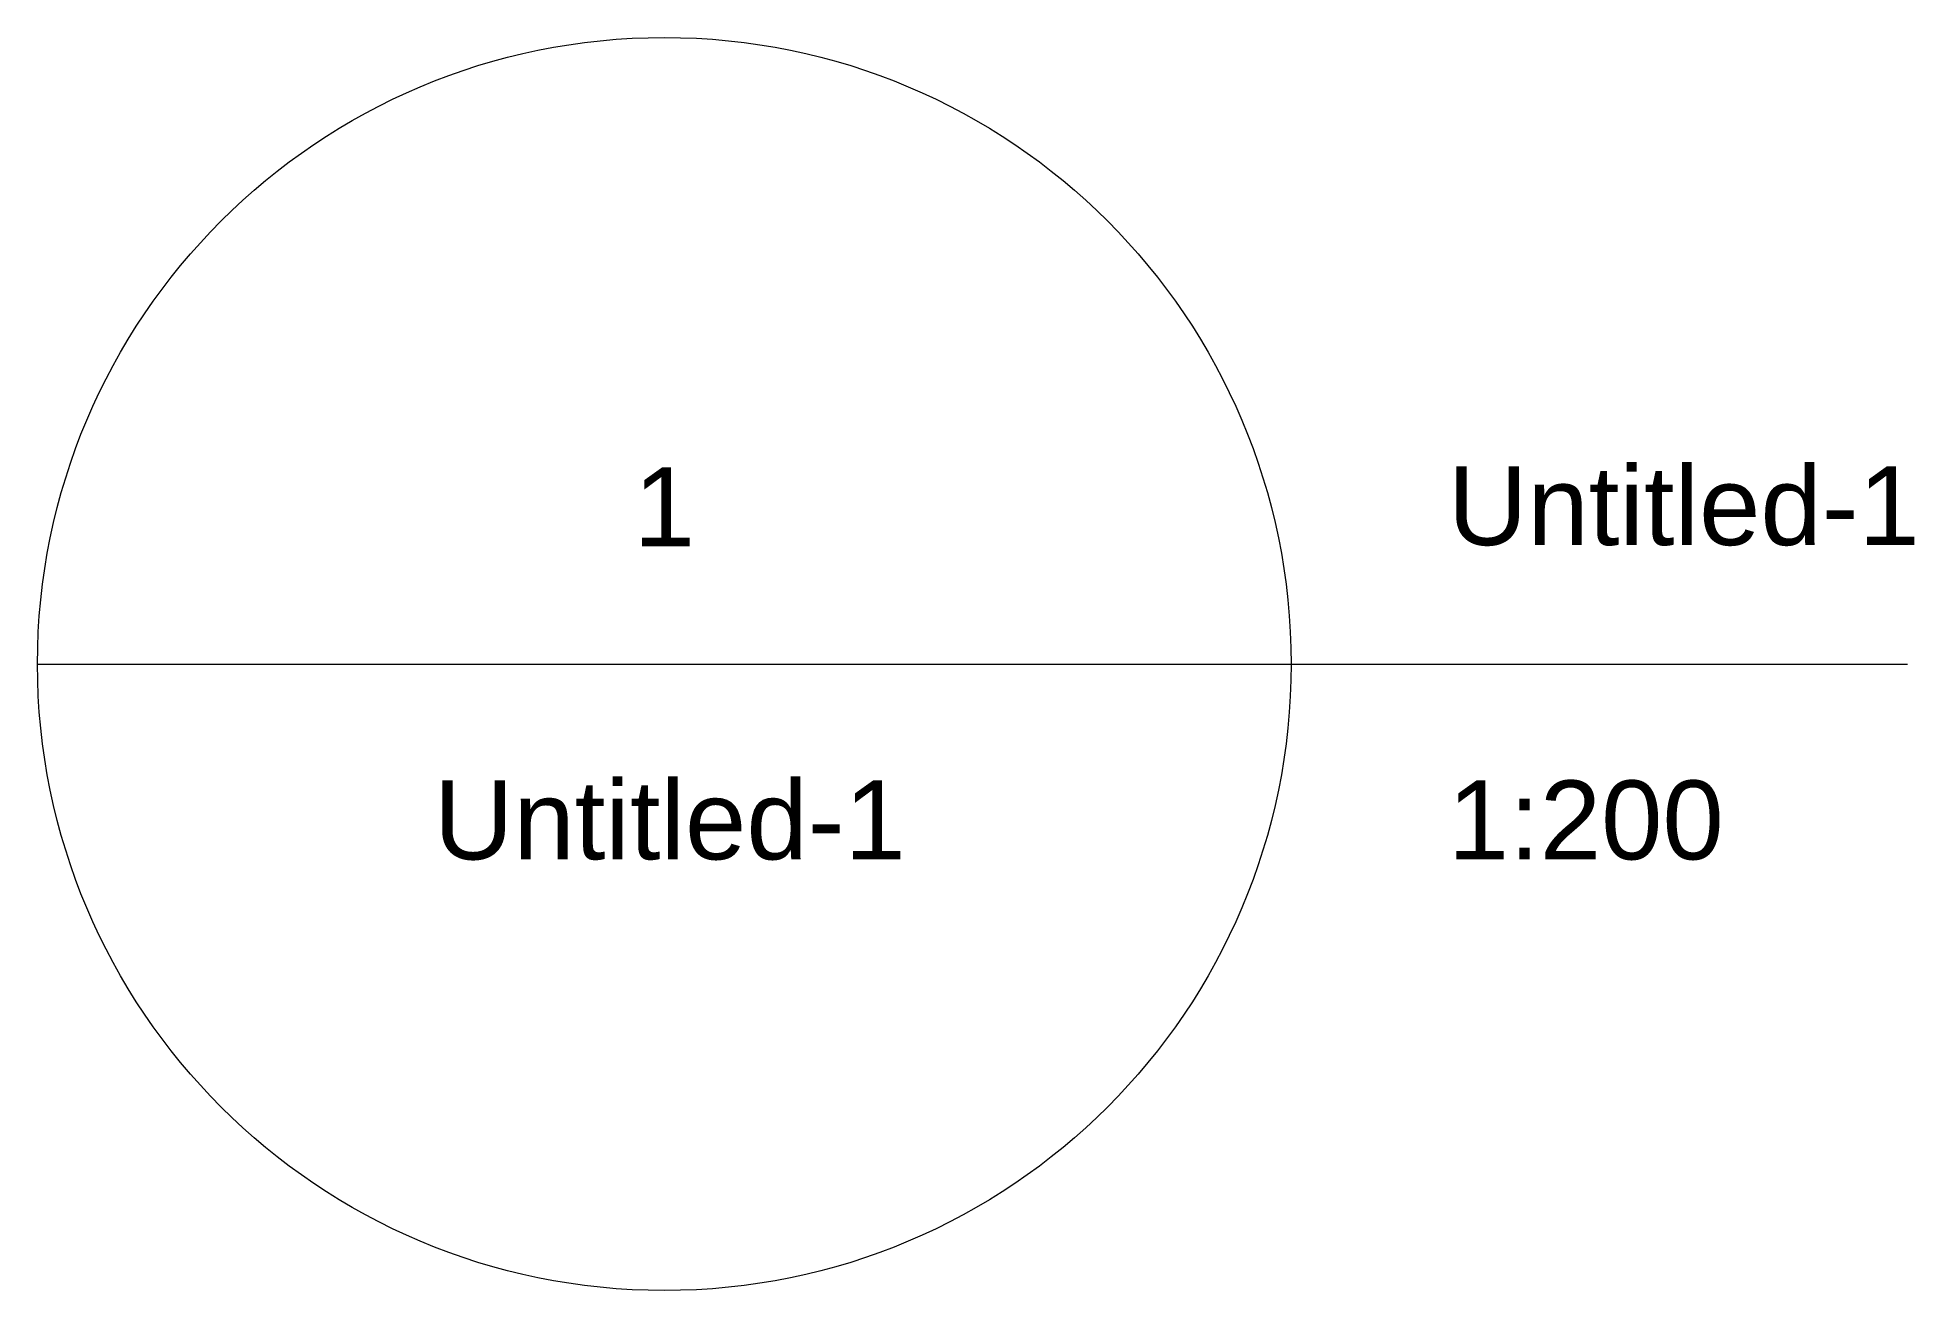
# Paper-space layout 'Untitled-1 [Sheet]' of a CAD drawing. Header units: metres. Extents: x 0.4163 to 0.4401, y 0.1179 to 0.1337.
import ezdxf

# ---------------------------------------------------------------- set-up
doc = ezdxf.new("R2010")
doc.units = ezdxf.units.M
doc.header["$MEASUREMENT"] = 0
doc.layers.add('01_I_Horitzontal_l', color=7, linetype='Continuous', lineweight=0)
doc.styles.add('Style-Arial', font='arial.ttf')

# ---------------------------------------------------------------- blocks, each defined once
blk = doc.blocks.new('DrawingTitleBubble_1')
at = {"layer": '01_I_Horitzontal_l'}
blk.add_line((-0.008006, 0), (0.007869, 0), dxfattribs=at)
blk.add_circle((-0.000069, 0), 0.007938, dxfattribs=at)
at = {"layer": '01_I_Horitzontal_l', "char_height": 0.001524, "style": 'Style-Arial'}
for s, insert, attachment_point in [('\\H0.656168x;1', (-0.000069, 0.001492), 8), ('\\H0.656168x;Untitled-1', (0, -0.001476), 2)]:
    blk.add_mtext(s, dxfattribs=dict(at, insert=insert, attachment_point=attachment_point))
blk = doc.blocks.new('TitleText_1')
at = {"layer": '01_I_Horitzontal_l', "char_height": 0.001524, "style": 'Style-Arial'}
for s, insert, attachment_point in [('\\H0.656168x;Untitled-1', (0, 0.001492), 7), ('\\H0.656168x;1:200', (0, -0.001476), 1)]:
    blk.add_mtext(s, dxfattribs=dict(at, insert=insert, attachment_point=attachment_point))
blk = doc.blocks.new('*U19')
at = {"layer": '01_I_Horitzontal_l'}
blk.add_line((0, 0), (0.015675, 0), dxfattribs=at)
for name, p in [('DrawingTitleBubble_1', (0, 0)), ('TitleText_1', (0.009853, 0))]:
    blk.add_blockref(name, p, dxfattribs=at)

psp = doc.layouts.new('Untitled-1 [Sheet]')

# ---------------------------------------------------------------- block references
at = {"layer": '01_I_Horitzontal_l'}
psp.add_blockref('*U19', (0.424293, 0.125798), dxfattribs=at)

doc.saveas('drawing.dxf')
